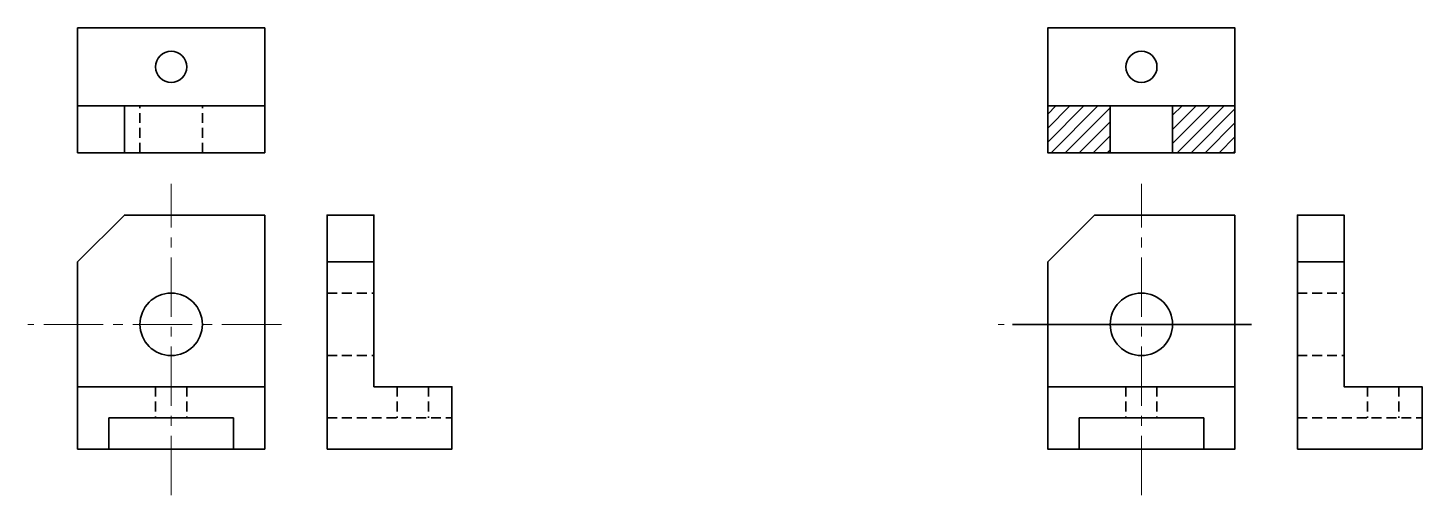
# Model space of a CAD drawing. Header units: millimetres. Extents: x 175 to 622, y 52 to 202.
import ezdxf

# ---------------------------------------------------------------- set-up
doc = ezdxf.new("R2010")
doc.units = ezdxf.units.MM
doc.linetypes.add('CENTER2', pattern=[28.575, 19.05, -3.175, 3.175, -3.175])
doc.linetypes.add('HIDDEN2', pattern=[4.7625, 3.175, -1.5875])
for name, color, linetype, lineweight in [('Centreline', 14, 'CENTER2', 9), ('Hatchline', 7, 'Continuous', 15), ('Hiddenline', 230, 'HIDDEN2', 35), ('Outline2', 10, 'Continuous', 35)]:
    doc.layers.add(name, color=color, linetype=linetype, lineweight=lineweight)

msp = doc.modelspace()

# ---------------------------------------------------------------- hatches: boundary and pattern name
at = {"layer": 'Hatchline'}
h = msp.add_hatch(dxfattribs=at)
h.set_pattern_fill('ANSI31', color=256)
h.paths.add_polyline_path([(522.36, 177.19), (502.36, 177.19), (502.36, 162.19), (522.36, 162.19)])
h.paths.add_polyline_path([(562.36, 177.19), (542.36, 177.19), (542.36, 162.19), (562.36, 162.19)])

# ---------------------------------------------------------------- linework, layer by layer
at = {"layer": 'Centreline'}
for p, q in [((221.3, 52.46), (221.3, 152.19)), ((532.36, 52.46), (532.36, 152.19)), ((256.65, 107.19), (175.37, 107.19)), ((567.7, 107.19), (486.42, 107.19))]:
    msp.add_line(p, q, dxfattribs=at)
at = {"layer": 'Hiddenline'}
for p, q in [((211.3, 162.19), (211.3, 177.19)), ((231.3, 162.19), (231.3, 177.19)), ((522.36, 162.19), (522.36, 177.19)), ((542.36, 162.19), (542.36, 177.19)), ((271.3, 117.19), (286.3, 117.19)), ((582.36, 117.19), (597.36, 117.19)), ((271.3, 97.19), (286.3, 97.19)), ((582.36, 97.19), (597.36, 97.19)), ((216.3, 87.19), (216.3, 77.19)), ((226.3, 87.19), (226.3, 77.19)), ((293.8, 87.19), (293.8, 77.19)), ((303.8, 87.19), (303.8, 77.19)), ((527.36, 87.19), (527.36, 77.19)), ((537.36, 87.19), (537.36, 77.19)), ((604.86, 87.19), (604.86, 77.19)), ((614.86, 87.19), (614.86, 77.19)), ((271.3, 77.19), (311.3, 77.19)), ((582.36, 77.19), (622.36, 77.19))]:
    msp.add_line(p, q, dxfattribs=at)
at = {"layer": 'Outline2'}
for p, q in [((251.3, 177.19), (191.3, 177.19)), ((206.3, 162.19), (206.3, 177.19)), ((562.36, 177.19), (502.36, 177.19)), ((522.36, 177.19), (522.36, 162.19)), ((542.36, 177.19), (542.36, 162.19)), ((271.3, 127.19), (286.3, 127.19)), ((582.36, 127.19), (597.36, 127.19)), ((491.08, 107.19), (567.7, 107.19)), ((251.3, 87.19), (191.3, 87.19)), ((251.3, 67.19), (251.3, 87.19)), ((562.36, 87.19), (502.36, 87.19)), ((562.36, 67.19), (562.36, 87.19)), ((201.3, 67.19), (201.3, 77.19)), ((201.3, 77.19), (241.3, 77.19)), ((241.3, 77.19), (241.3, 67.19)), ((512.36, 67.19), (512.36, 77.19)), ((512.36, 77.19), (552.36, 77.19)), ((552.36, 77.19), (552.36, 67.19)), ((221.3, 67.19), (201.3, 67.19)), ((532.36, 67.19), (512.36, 67.19))]:
    msp.add_line(p, q, dxfattribs=at)
for points in [[(251.3, 162.19), (251.3, 202.19), (191.3, 202.19), (191.3, 162.19), (251.3, 162.19)], [(562.36, 162.19), (562.36, 202.19), (502.36, 202.19), (502.36, 162.19), (562.36, 162.19)], [(251.3, 142.19), (206.3, 142.19), (191.3, 127.19), (191.3, 67.19), (251.3, 67.19), (251.3, 142.19)], [(271.3, 67.19), (311.3, 67.19), (311.3, 87.19), (286.3, 87.19), (286.3, 142.19), (271.3, 142.19), (271.3, 67.19)], [(562.36, 142.19), (517.36, 142.19), (502.36, 127.19), (502.36, 67.19), (562.36, 67.19), (562.36, 142.19)], [(582.36, 67.19), (622.36, 67.19), (622.36, 87.19), (597.36, 87.19), (597.36, 142.19), (582.36, 142.19), (582.36, 67.19)]]:
    msp.add_lwpolyline(points, dxfattribs=at)
for centre, radius in [((221.3, 189.69), 5), ((532.36, 189.69), 5), ((221.3, 107.19), 10), ((532.36, 107.19), 10)]:
    msp.add_circle(centre, radius, dxfattribs=at)

doc.saveas('drawing.dxf')
